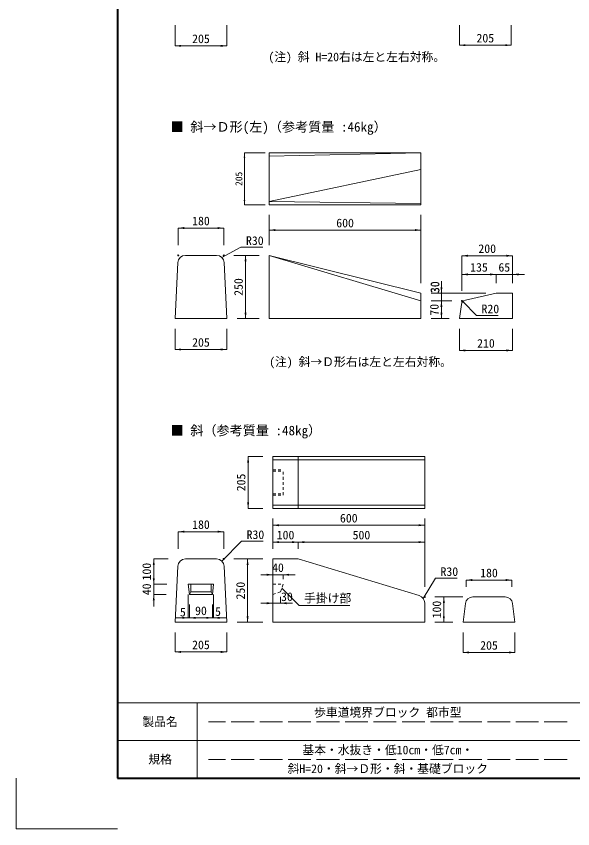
# Model space of a CAD drawing. Units: millimetres at full size, sheet at 1:15; some dimension numbers follow another scale. Extents: x 3899 to 16094, y -688 to 11007.
# Drawn here: x 3899 to 6099, y 4556 to 7767 of the extents above; entities that cross this region are included whole.
import ezdxf
from ezdxf.enums import TextEntityAlignment as Align

# ---------------------------------------------------------------- set-up
doc = ezdxf.new("R2010")
doc.units = ezdxf.units.MM
doc.header["$LTSCALE"] = 15
doc.linetypes.add('DASHED', pattern=[7.5, 6, -1.5])
doc.linetypes.add('USER1', pattern=[1.35, 0.75, -0.6])
for name, color, linetype, lineweight in [('(0-0)', 7, 'Continuous', 13), ('Defpoints_3', 7, 'Continuous', 13), ('図枠', 7, 'Continuous', 5), ('寸法線', 7, 'Continuous', 13), ('引出線', 4, 'Continuous', 13), ('本体', 2, 'Continuous', 20), ('補助線', 8, 'Continuous', 13)]:
    doc.layers.add(name, color=color, linetype=linetype, lineweight=lineweight)
doc.styles.add('ＭＳ ゴシック', font='')
doc.styles.get('ＭＳ ゴシック').set_extended_font_data('MS Gothic')

# ---------------------------------------------------------------- blocks, each defined once
blk = doc.blocks.new('filled_arrow')
at = {"color": 0, "linetype": 'Continuous', "lineweight": -2}
blk.add_solid([(7.5, 1.25), (0, 0), (7.5, -1.25)], dxfattribs=at)

msp = doc.modelspace()

# ---------------------------------------------------------------- linework, layer by layer
at = {"layer": 'Defpoints_3'}
for p in [(3899.42, 4755.77), (4299.42, 4555.77)]:
    msp.add_line(p, (3899.42, 4555.77), dxfattribs=at)
at = {"layer": '図枠', "lineweight": 40}
for p, q in [((4299.42, 10295.77), (4299.42, 4755.77)), ((4299.42, 4755.77), (7899.42, 4755.77))]:
    msp.add_line(p, q, dxfattribs=at)
at = {"layer": '図枠', "lineweight": 13}
for p, q in [((7899.42, 5052.77), (4299.42, 5052.77)), ((4614.42, 4755.77), (4614.42, 5052.77)), ((6999.42, 4904.27), (4299.42, 4904.27))]:
    msp.add_line(p, q, dxfattribs=at)
at = {"layer": '図枠', "linetype": 'DASHED', "lineweight": 9}
for p, q in [((6076.92, 4978.52), (4659.42, 4978.52)), ((6076.92, 4830.02), (4659.42, 4830.02))]:
    msp.add_line(p, q, dxfattribs=at)
at = {"layer": '寸法線'}
for p, q in [((4527.17, 7731.95), (4527.17, 7649.98)), ((4732.17, 7731.95), (4732.17, 7649.98)), ((5651.27, 7731.95), (5651.27, 7652.61)), ((5856.27, 7731.95), (5856.27, 7652.61)), ((4527.17, 7649.98), (4732.17, 7649.98)), ((5651.27, 7652.61), (5856.27, 7652.61)), ((4899.42, 6981.95), (4899.42, 6921.95)), ((5499.42, 6981.95), (5499.42, 6921.95)), ((4539.68, 6929.92), (4719.67, 6929.92)), ((4539.68, 6861.95), (4539.68, 6929.92)), ((4719.67, 6861.95), (4719.67, 6929.92)), ((4899.42, 6921.95), (5499.42, 6921.95)), ((4899.42, 6861.95), (4899.42, 6921.95)), ((4899.42, 6921.95), (5499.42, 6921.95)), ((5499.42, 6711.95), (5499.42, 6921.95)), ((4759.67, 6821.95), (4805.88, 6821.95)), ((4805.88, 6571.95), (4805.88, 6821.95)), ((4805.88, 6571.95), (4805.88, 6821.95)), ((4859.42, 6821.95), (4805.88, 6821.95)), ((5861.27, 6820.4), (5661.27, 6820.4)), ((5661.27, 6681.95), (5661.27, 6820.4)), ((5861.27, 6711.95), (5861.27, 6820.4)), ((5796.27, 6746.68), (5661.27, 6746.68)), ((5661.27, 6681.95), (5661.27, 6746.68)), ((5909.27, 6746.68), (5748.27, 6746.68)), ((5796.27, 6711.95), (5796.27, 6746.68)), ((5796.27, 6711.95), (5796.27, 6746.68)), ((5861.27, 6711.95), (5861.27, 6746.68)), ((5580.25, 6593.95), (5580.25, 6719.95)), ((5580.25, 6593.95), (5580.25, 6719.95)), ((5539.42, 6671.95), (5580.25, 6671.95)), ((5756.27, 6671.95), (5580.25, 6671.95)), ((5539.42, 6641.95), (5580.25, 6641.95)), ((5539.42, 6641.95), (5580.25, 6641.95)), ((5580.25, 6571.95), (5580.25, 6641.95)), ((5621.27, 6641.95), (5580.25, 6641.95)), ((5621.27, 6641.95), (5580.25, 6641.95)), ((5580.25, 6571.95), (5580.25, 6641.95)), ((4772.17, 6571.95), (4805.88, 6571.95)), ((4859.42, 6571.95), (4805.88, 6571.95)), ((5539.42, 6571.95), (5580.25, 6571.95)), ((5611.27, 6571.95), (5580.25, 6571.95)), ((4527.17, 6531.95), (4527.17, 6449.98)), ((4732.17, 6531.95), (4732.17, 6449.98)), ((5651.27, 6531.95), (5651.27, 6446.21)), ((5861.27, 6531.95), (5861.27, 6446.21)), ((4527.17, 6449.98), (4732.17, 6449.98)), ((5861.27, 6446.21), (5651.27, 6446.21)), ((4816.17, 5821.95), (4816.17, 6026.95)), ((4874, 6026.95), (4816.17, 6026.95)), ((4874, 5821.95), (4816.17, 5821.95)), ((4914, 5781.95), (4914, 5755.29)), ((5514, 5781.95), (5514, 5755.29)), ((4914, 5755.29), (5514, 5755.29)), ((4914, 5755.29), (5514, 5755.29)), ((4914, 5661.95), (4914, 5755.29)), ((5514, 5511.95), (5514, 5755.29)), ((4539.68, 5729.92), (4719.68, 5729.92)), ((4539.68, 5661.95), (4539.68, 5729.92)), ((4719.68, 5661.95), (4719.68, 5729.92)), ((4914, 5688.62), (5014, 5688.62)), ((4914, 5661.95), (4914, 5688.62)), ((5014, 5661.95), (5014, 5688.62)), ((5014, 5688.62), (5514, 5688.62)), ((5014, 5661.95), (5014, 5688.62)), ((5514, 5511.95), (5514, 5688.62)), ((4443.05, 5621.95), (4443.05, 5521.95)), ((4499.68, 5621.95), (4443.05, 5621.95)), ((4759.67, 5621.95), (4814.01, 5621.95)), ((4814.01, 5371.95), (4814.01, 5621.95)), ((4814.01, 5371.95), (4814.01, 5621.95)), ((4874, 5621.95), (4814.01, 5621.95)), ((4443.05, 5569.95), (4443.05, 5433.95)), ((4866, 5559.65), (5002, 5559.65)), ((4914, 5541.95), (4914, 5559.65)), ((4954, 5541.95), (4954, 5559.65)), ((5678.34, 5538.81), (5858.34, 5538.81)), ((5678.34, 5511.95), (5678.34, 5538.81)), ((5858.34, 5511.95), (5858.34, 5538.81)), ((4494.68, 5521.95), (4443.05, 5521.95)), ((4494.68, 5521.95), (4443.05, 5521.95)), ((4492.68, 5481.95), (4443.05, 5481.95)), ((4579.67, 5481.95), (4579.67, 5389.28)), ((4679.67, 5481.95), (4679.67, 5389.28)), ((4914, 5461.95), (4914, 5447.13)), ((4944, 5471.95), (4944, 5447.13)), ((5554, 5471.95), (5589.92, 5471.95)), ((5589.92, 5371.95), (5589.92, 5471.95)), ((5589.92, 5371.95), (5589.92, 5471.95)), ((5664.82, 5471.95), (5589.92, 5471.95)), ((4584.67, 5441.95), (4584.67, 5389.28)), ((4584.67, 5441.95), (4584.67, 5389.28)), ((4674.67, 5441.95), (4674.67, 5389.28)), ((4674.67, 5441.95), (4674.67, 5389.28)), ((4866, 5447.13), (4992, 5447.13)), ((4531.67, 5389.28), (4632.67, 5389.28)), ((4584.67, 5389.28), (4674.67, 5389.28)), ((4626.67, 5389.28), (4727.67, 5389.28)), ((4772.17, 5371.95), (4814.01, 5371.95)), ((4874, 5371.95), (4814.01, 5371.95)), ((5554, 5371.95), (5589.92, 5371.95)), ((5625.84, 5371.95), (5589.92, 5371.95)), ((4527.17, 5331.95), (4527.17, 5254.57)), ((4732.17, 5331.95), (4732.17, 5254.57)), ((5665.84, 5331.95), (5665.84, 5252.61)), ((5870.84, 5331.95), (5870.84, 5252.61)), ((4527.17, 5254.57), (4732.17, 5254.57)), ((5665.84, 5252.61), (5870.84, 5252.61))]:
    msp.add_line(p, q, dxfattribs=at)
at = {"layer": '寸法線', "lineweight": 9}
for p, q in [((4801.6, 7021.95), (4801.6, 7226.95)), ((4883.42, 7226.95), (4801.6, 7226.95)), ((4883.42, 7021.95), (4801.6, 7021.95))]:
    msp.add_line(p, q, dxfattribs=at)
at = {"layer": '引出線'}
for points in [[(4711.81, 6813.69), (4787.66, 6854.07), (4873.81, 6854.07)], [(5664.44, 6639.02), (5718.83, 6584.24), (5804.98, 6584.24)], [(4711.81, 5613.69), (4790.05, 5691.92), (4876.2, 5691.92)], [(5508.08, 5466.38), (5556.73, 5546.01), (5642.88, 5546.01)], [(4949, 5506.95), (5017.27, 5438.68), (5218.55, 5438.68)]]:
    msp.add_lwpolyline(points, dxfattribs=at)
at = {"layer": '本体', "lineweight": 13}
for p, q in [((4899.42, 7021.95), (4899.42, 7226.95)), ((4899.42, 7226.95), (5499.42, 7226.95)), ((5499.42, 7226.95), (5499.42, 7021.95)), ((4914, 5821.95), (4914, 6026.95)), ((4914, 6026.95), (5514, 6026.95)), ((5514, 6026.95), (5514, 5821.95))]:
    msp.add_line(p, q, dxfattribs=at)
at = {"layer": '本体', "lineweight": 5}
for p, q in [((4899.42, 7214.45), (5499.42, 7226.95)), ((4899.42, 7034.45), (5499.42, 7161.95)), ((4899.42, 7034.45), (5499.42, 7026.95)), ((4899.42, 6821.95), (5499.42, 6641.95)), ((4914, 6014.45), (5514, 6014.45)), ((5014, 5821.95), (5014, 6026.95)), ((4914, 5834.45), (5514, 5834.45))]:
    msp.add_line(p, q, dxfattribs=at)
at = {"layer": '本体'}
for p, q in [((4899.42, 7021.95), (5499.42, 7021.95)), ((4568.21, 6821.95), (4691.14, 6821.95)), ((4899.42, 6571.95), (4899.42, 6821.95)), ((5499.42, 6671.95), (4899.42, 6821.95)), ((4538.25, 6793.45), (4527.17, 6571.95)), ((4721.1, 6793.45), (4732.17, 6571.95)), ((5499.42, 6571.95), (5499.42, 6671.95)), ((5674.77, 6644.96), (5796.27, 6671.95)), ((5796.27, 6671.95), (5861.27, 6671.95)), ((5861.27, 6671.95), (5861.27, 6571.95)), ((5659.31, 6628.26), (5651.27, 6571.95)), ((4527.17, 6571.95), (4732.17, 6571.95)), ((4899.42, 6571.95), (5499.42, 6571.95)), ((5651.27, 6571.95), (5861.27, 6571.95)), ((4914, 5821.95), (5514, 5821.95)), ((4568.21, 5621.95), (4691.14, 5621.95)), ((4914, 5621.95), (4914, 5371.95)), ((4914, 5621.95), (5014, 5621.95)), ((5014, 5621.95), (5492.68, 5477.21)), ((4538.25, 5593.45), (4527.17, 5371.95)), ((4721.1, 5593.45), (4732.17, 5371.95)), ((5831.86, 5471.95), (5704.82, 5471.95)), ((5514, 5448.49), (5514, 5371.95)), ((5665.84, 5371.95), (5675.05, 5445.68)), ((5870.84, 5371.95), (5861.62, 5445.68)), ((4527.17, 5371.95), (4732.17, 5371.95)), ((4914, 5371.95), (5514, 5371.95)), ((5870.84, 5371.95), (5665.84, 5371.95))]:
    msp.add_line(p, q, dxfattribs=at)
at = {"layer": '本体', "linetype": 'USER1', "lineweight": 9}
for p, q in [((4914, 5974.45), (4954, 5974.45)), ((4954, 5874.45), (4954, 5974.45)), ((4914, 5969.45), (4954, 5969.45)), ((4914, 5879.45), (4954, 5879.45)), ((4914, 5874.45), (4954, 5874.45))]:
    msp.add_line(p, q, dxfattribs=at)
at = {"layer": '本体', "lineweight": 9}
for p, q in [((4679.67, 5521.95), (4579.67, 5521.95)), ((4579.67, 5521.95), (4584.67, 5481.95)), ((4589.67, 5491.96), (4584.67, 5481.95)), ((4589.67, 5521.95), (4589.67, 5491.96)), ((4669.68, 5491.96), (4589.67, 5491.96)), ((4669.68, 5521.95), (4669.68, 5491.96)), ((4669.68, 5491.96), (4674.67, 5481.95)), ((4674.67, 5481.95), (4679.67, 5521.95)), ((4674.67, 5481.95), (4584.67, 5481.95))]:
    msp.add_line(p, q, dxfattribs=at)
at = {"layer": '本体', "linetype": 'USER1', "lineweight": 13}
for p, q in [((4914, 5521.95), (4954, 5521.95)), ((4914, 5481.95), (4944, 5491.95)), ((4944, 5491.95), (4954, 5521.95))]:
    msp.add_line(p, q, dxfattribs=at)
at = {"layer": '本体'}
for centre, radius, start, end in [((4568.21, 6791.95), 30, 90, 177.13733), ((4691.14, 6791.95), 30, 2.86229, 90), ((5679.11, 6625.43), 20, 102.52881, 171.8699), ((4568.21, 5591.95), 30, 90, 177.13733), ((4691.14, 5591.95), 30, 2.86229, 90), ((5484, 5448.49), 30, 0, 73.17569), ((5704.82, 5441.95), 30, 90, 172.87498), ((5831.86, 5441.95), 30, 7.12502, 90)]:
    msp.add_arc(centre, radius, start, end, dxfattribs=at)
at = {"layer": '補助線'}
for centre in [(4539.67, 6821.95), (4719.67, 6821.95), (4719.68, 5621.95), (5514, 5471.95)]:
    msp.add_circle(centre, 2, dxfattribs=at)
at = {"layer": '補助線', "lineweight": 20}
msp.add_circle((5661.27, 6641.95), 2, dxfattribs=at)

# ---------------------------------------------------------------- block references
at = {"layer": '寸法線', "xscale": 3.2, "yscale": 3.2}
for p in [(4527.17, 7649.98), (5651.27, 7652.61), (4539.68, 6929.92), (4899.42, 6921.95), (4899.42, 6921.95), (5661.27, 6820.4), (5661.27, 6746.68), (5861.27, 6746.68), (4527.17, 6449.98), (5651.27, 6446.21), (4914, 5755.29), (4914, 5755.29), (4539.68, 5729.92), (4914, 5688.62), (5014, 5688.62), (4954, 5559.65), (5678.34, 5538.81), (4944, 5447.13), (4584.67, 5389.28), (4584.67, 5389.28), (4679.67, 5389.28), (4527.17, 5254.57), (5665.84, 5252.61)]:
    msp.add_blockref('filled_arrow', p, dxfattribs=at)
for p, rotation in [((4732.17, 7649.98), 180), ((5856.27, 7652.61), 180), ((4719.67, 6929.92), 180), ((5499.42, 6921.95), 180), ((5499.42, 6921.95), 180), ((4805.88, 6821.95), 270), ((4805.88, 6821.95), 270), ((5861.27, 6820.4), 180), ((5796.27, 6746.68), 180), ((5796.27, 6746.68), 180), ((5580.25, 6671.95), 90), ((5580.25, 6671.95), 90), ((5580.25, 6641.95), 270), ((5580.25, 6641.95), 270), ((5580.25, 6641.95), 270), ((5580.25, 6641.95), 270), ((4805.88, 6571.95), 90), ((4805.88, 6571.95), 90), ((5580.25, 6571.95), 90), ((5580.25, 6571.95), 90), ((4732.17, 6449.98), 180), ((5861.27, 6446.21), 180), ((4816.17, 6026.95), 270), ((4816.17, 5821.95), 90), ((5514, 5755.29), 180), ((5514, 5755.29), 180), ((4719.68, 5729.92), 180), ((5014, 5688.62), 180), ((5514, 5688.62), 180), ((4443.05, 5621.95), 270), ((4814.01, 5621.95), 270), ((4814.01, 5621.95), 270), ((4914, 5559.65), 180), ((4443.05, 5521.95), 90), ((4443.05, 5521.95), 90), ((5858.34, 5538.81), 180), ((4443.05, 5481.95), 270), ((5589.92, 5471.95), 270), ((5589.92, 5471.95), 270), ((4914, 5447.13), 180), ((4814.01, 5371.95), 90), ((4814.01, 5371.95), 90), ((5589.92, 5371.95), 90), ((5589.92, 5371.95), 90), ((4579.67, 5389.28), 180), ((4674.67, 5389.28), 180), ((4674.67, 5389.28), 180), ((4732.17, 5254.57), 180), ((5870.84, 5252.61), 180)]:
    msp.add_blockref('filled_arrow', p, dxfattribs=dict(at, rotation=rotation))
at = {"layer": '寸法線', "lineweight": 9, "xscale": 2.56, "yscale": 2.56}
for p, rotation in [((4801.6, 7226.95), 270), ((4801.6, 7021.95), 90)]:
    msp.add_blockref('filled_arrow', p, dxfattribs=dict(at, rotation=rotation))
at = {"layer": '引出線', "xscale": 0.16, "yscale": 0.16}
for p, rotation in [((4711.81, 6813.69), 28), ((5664.44, 6639.02), 314.8), ((4711.81, 5613.69), 45), ((4949, 5506.95), 315), ((5508.08, 5466.38), 58.6)]:
    msp.add_blockref('filled_arrow', p, dxfattribs=dict(at, rotation=rotation))

# ---------------------------------------------------------------- texts
at = {"layer": '(0-0)', "style": 'ＭＳ ゴシック'}
for s, height, p in [('(注) 斜 H=20右は左と左右対称。', 34.18, (4896.04, 7578.92)), ('■ 斜→Ｄ形(左)（参考質量 :46kg）', 37.98, (4509.95, 7299.45)), ('(注) 斜→Ｄ形右は左と左右対称。', 34.18, (4899.37, 6373.8)), ('■ 斜（参考質量 :48kg）', 37.98, (4509.95, 6099.45))]:
    msp.add_text(s, height=height, dxfattribs=at).set_placement(p, align=Align.BOTTOM_LEFT)
at = {"layer": '図枠', "style": 'ＭＳ ゴシック'}
for s, p in [('歩車道境界ブロック 都市型', (5368.17, 5015.65)), ('製品名', (4468.17, 4978.52)), ('基本・水抜き・低10cm・低7cm・', (5368.17, 4867.15)), ('規格', (4468.17, 4830.02)), ('斜H=20・斜→Ｄ形・斜・基礎ブロック', (5368.17, 4792.9))]:
    msp.add_text(s, height=34.18, dxfattribs=at).set_placement(p, align=Align.MIDDLE_CENTER)
at = {"layer": '寸法線', "style": 'ＭＳ ゴシック'}
for s, p in [('205', (4629.67, 7677.98)), ('205', (5753.77, 7680.61)), ('180', (4629.68, 6957.92)), ('600', (5199.42, 6949.95)), ('600', (5199.42, 6949.95)), ('200', (5761.27, 6848.4)), ('135', (5728.77, 6774.68)), ('65', (5828.77, 6774.68)), ('205', (4629.67, 6477.98)), ('210', (5756.27, 6474.21)), ('600', (5214, 5783.29)), ('600', (5214, 5783.29)), ('180', (4629.68, 5757.92)), ('100', (4964, 5716.62)), ('500', (5264, 5716.62)), ('40', (4934, 5587.65)), ('180', (5768.34, 5566.81)), ('30', (4969.55, 5472.76)), ('5', (4558.19, 5412.06)), ('90', (4629.67, 5417.28)), ('5', (4697.13, 5414.1)), ('205', (4629.67, 5282.57)), ('205', (5768.34, 5280.61))]:
    msp.add_text(s, height=34.18, dxfattribs=at).set_placement(p, align=Align.MIDDLE_CENTER)
for s, height, p in [('205', 27.34, (4779.2, 7124.45)), ('250', 34.18, (4777.88, 6696.95)), ('250', 34.18, (4777.88, 6696.95)), ('30', 34.18, (5553.85, 6696.35)), ('30', 34.18, (5555.25, 6696.11)), ('70', 34.18, (5552.25, 6606.95)), ('70', 34.18, (5552.25, 6606.95)), ('205', 34.18, (4788.17, 5924.45)), ('100', 34.18, (4415.05, 5571.95)), ('250', 34.18, (4786.01, 5496.95)), ('250', 34.18, (4786.01, 5496.95)), ('40', 34.18, (4415.05, 5501.95)), ('100', 34.18, (5561.92, 5421.95)), ('100', 34.18, (5561.92, 5421.95))]:
    msp.add_text(s, height=height, rotation=90, dxfattribs=at).set_placement(p, align=Align.MIDDLE_CENTER)
at = {"layer": '引出線', "style": 'ＭＳ ゴシック'}
for s, p in [('R30', (4807.66, 6897.27)), ('R20', (5738.83, 6627.44)), ('R30', (4810.05, 5735.12)), ('R30', (5576.73, 5589.21)), ('手掛け部', (5037.27, 5483.89))]:
    msp.add_text(s, height=34.18, dxfattribs=at).set_placement(p, align=Align.TOP_LEFT)

doc.saveas('drawing.dxf')
